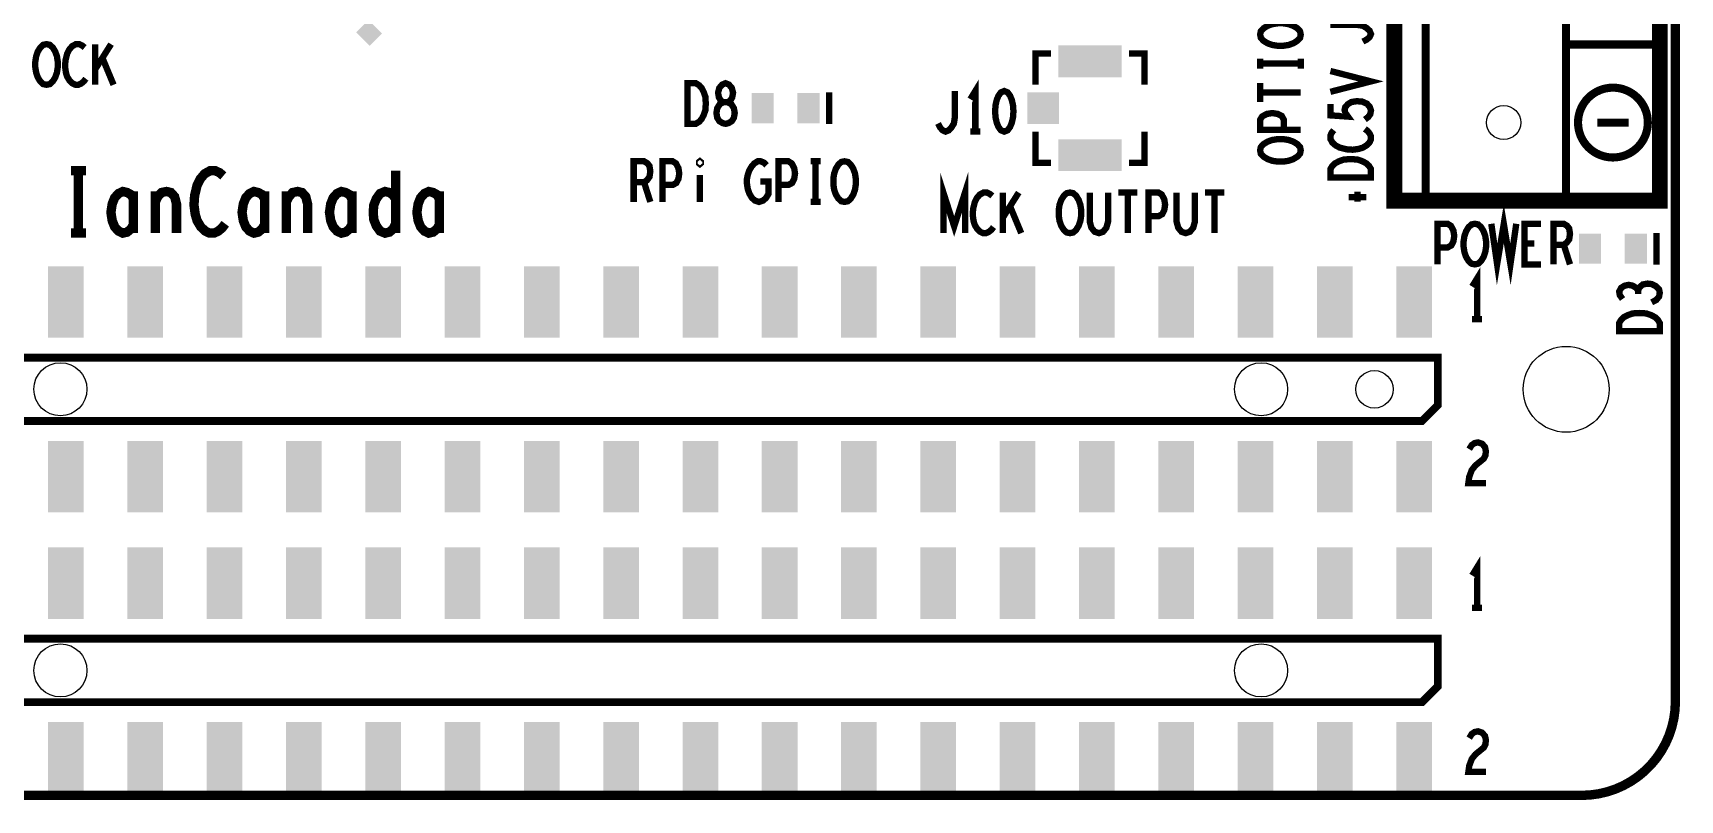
# Model space of a CAD drawing. Extents: x -6.5 to 85.2, y -0.2 to 65.7.
# Drawn here: x 32.4 to 85.2, y -0.2 to 24.4 of the extents above; entities that cross this region are included whole.
import ezdxf

# ---------------------------------------------------------------- set-up
doc = ezdxf.new("R2010")
doc.units = 0
doc.layers.get('0').update_dxf_attribs({"linetype": 'CONTINUOUS'})
for name, color, linetype in [('BOARD_ART', 7, 'CONTINUOUS'), ('PASTETOP_ART', 1, 'CONTINUOUS'), ('RECEIVERPIDDC-1-2_DRL', 3, 'CONTINUOUS'), ('SILK_TOP_ART', 14, 'CONTINUOUS')]:
    doc.layers.add(name, color=color, linetype=linetype)

# ---------------------------------------------------------------- blocks, each defined once
blk = doc.blocks.new('RECTANGLE_60')
blk.add_solid([(0.3556, 0.4826), (0.3556, -0.4826), (-0.3556, 0.4826), (-0.3556, -0.4826)])
blk = doc.blocks.new('RECTANGLE_14')
blk.add_solid([(0.5715, 1.143), (0.5715, -1.143), (-0.5715, 1.143), (-0.5715, -1.143)])
blk = doc.blocks.new('RECTANGLE_52')
blk.add_solid([(1.016, 0.508), (1.016, -0.508), (-1.016, 0.508), (-1.016, -0.508)])
blk = doc.blocks.new('CUSTOM_18')
for points in [[(-0.413092, 0.01796), (-0.01796, 0.413092), (0.377172, 0.01796), (-0.01796, 0.413092)], [(-0.377172, -0.01796), (-0.413092, 0.01796), (0.413092, -0.01796), (0.377172, 0.01796)], [(0.01796, -0.413092), (-0.377172, -0.01796), (0.01796, -0.413092), (0.413092, -0.01796)]]:
    blk.add_solid(points)
blk = doc.blocks.new('SQUARE_53')
blk.add_solid([(0.508, 0.508), (0.508, -0.508), (-0.508, 0.508), (-0.508, -0.508)])
blk = doc.blocks.new('ROUND_104')
blk.add_circle((0, 0), 0.546)
blk = doc.blocks.new('ROUND_16')
blk.add_circle((0, 0), 0.6)
blk = doc.blocks.new('ROUND_13')
blk.add_circle((0, 0), 0.85)
blk = doc.blocks.new('ROUND_4')
blk.add_circle((0, 0), 1.375)

msp = doc.modelspace()

# ---------------------------------------------------------------- linework, layer by layer
at = {"layer": 'BOARD_ART', "const_width": 0.3}
for points in [[(85, 13.75), (85, 16.25), (85, 51.75), (85, 55.25)], [(85, 14), (85, 9.75), (85, 3)], [(82, 0), (1, 0), (0, 1), (0, 9.75), (0, 13)]]:
    msp.add_lwpolyline(points, dxfattribs=at)
msp.add_lwpolyline([(82, 0, 0.4142136), (85, 3)], format="xyb", dxfattribs=at)
at = {"layer": 'SILK_TOP_ART'}
for points, const_width in [([(79.5, 29.0401), (75.9999, 29.0401), (75.9999, 19.0399), (84.5, 19.0399), (84.5, 29.0401), (79.5, 29.0401)], 0.508), ([(76.9999, 29.0401), (76.9999, 19.0399)], 0.2601), ([(77.5, 29.0401), (81.5, 29.0401), (81.5, 19.0399)], 0.2601), ([(73, 24.358), (72.9783, 24.2513), (72.8917, 24.158), (72.7617, 24.078), (72.61, 24.0247), (72.4367, 23.998), (72.2633, 23.998), (72.09, 24.0247), (71.9383, 24.078), (71.8083, 24.158), (71.7217, 24.2513), (71.7, 24.358), (71.7217, 24.4647), (71.8083, 24.558), (71.9383, 24.638), (72.09, 24.6913), (72.2633, 24.718), (72.4367, 24.718), (72.61, 24.6913), (72.7617, 24.638), (72.8917, 24.558), (72.9783, 24.4647), (73, 24.358)], 0.2032), ([(74.99, 24.1333), (75.12, 24.2), (75.2067, 24.28), (75.25, 24.3733), (75.2067, 24.48), (75.12, 24.56), (74.99, 24.64), (74.8167, 24.6667), (73.95, 24.6667)], 0.2032), ([(32.827, 22.75), (32.7203, 22.7717), (32.627, 22.8583), (32.547, 22.9883), (32.4937, 23.14), (32.467, 23.3133), (32.467, 23.4867), (32.4937, 23.66), (32.547, 23.8117), (32.627, 23.9417), (32.7203, 24.0283), (32.827, 24.05), (32.9337, 24.0283), (33.027, 23.9417), (33.107, 23.8117), (33.1603, 23.66), (33.187, 23.4867), (33.187, 23.3133), (33.1603, 23.14), (33.107, 22.9883), (33.027, 22.8583), (32.9337, 22.7717), (32.827, 22.75)], 0.2032), ([(34.0473, 23.9417), (33.9673, 24.0067), (33.874, 24.05), (33.7673, 24.05), (33.6473, 23.985), (33.554, 23.8767), (33.4873, 23.7467), (33.434, 23.53), (33.4207, 23.335), (33.4473, 23.14), (33.4873, 23.01), (33.5673, 22.88), (33.6607, 22.7933), (33.754, 22.75), (33.8473, 22.75), (33.9407, 22.7933), (34.0207, 22.8583), (34.0873, 22.945)], 0.2032), ([(34.3877, 22.75), (34.3877, 24.05)], 0.2032), ([(34.8943, 24.05), (34.3877, 23.2483)], 0.2032), ([(64.5, 22.75), (64.5, 23.75), (65, 23.75)], 0.2032), ([(68, 22.75), (68, 23.75), (67.5, 23.75)], 0.2032), ([(84.5, 24.0399), (81.5, 24.0399)], 0.2601), ([(34.9743, 22.75), (34.6143, 23.6166)], 0.2032), ([(71.7, 23.271), (71.7, 23.591)], 0.2032), ([(71.7, 23.431), (73, 23.431)], 0.2032), ([(73, 23.271), (73, 23.591)], 0.2032), ([(73.95, 22.5247), (75.25, 22.858), (73.95, 23.1913)], 0.2032), ([(53.3567, 21.5), (53.3567, 22.8), (53.6233, 22.8), (53.73, 22.735), (53.81, 22.6483), (53.8767, 22.5184), (53.93, 22.3666), (53.9433, 22.15), (53.93, 21.9333), (53.8767, 21.7816), (53.81, 21.6516), (53.73, 21.565), (53.6233, 21.5), (53.3567, 21.5)], 0.2032), ([(54.577, 21.5), (54.6703, 21.5217), (54.777, 21.5866), (54.8437, 21.695), (54.8703, 21.8467), (54.8437, 21.9983), (54.7637, 22.1283), (54.6437, 22.1933), (54.5103, 22.1933), (54.4303, 22.2367), (54.3637, 22.345), (54.337, 22.4967), (54.377, 22.6483), (54.4703, 22.7567), (54.577, 22.8), (54.6837, 22.7567), (54.777, 22.6483), (54.817, 22.4967), (54.7903, 22.345), (54.7237, 22.2367), (54.6437, 22.1933), (54.5103, 22.1933), (54.3903, 22.1283), (54.3103, 21.9983), (54.2837, 21.8467), (54.3103, 21.695), (54.377, 21.5866), (54.4837, 21.5217), (54.577, 21.5)], 0.2032), ([(62.577, 21.25), (62.577, 22.55), (62.417, 22.29)], 0.2032), ([(71.7, 22.1973), (71.7, 22.8107)], 0.2032), ([(57.897, 22.508), (57.897, 21.492)], 0.2032), ([(61.3833, 21.51), (61.45, 21.38), (61.53, 21.2933), (61.6233, 21.25), (61.73, 21.2933), (61.81, 21.38), (61.89, 21.51), (61.9167, 21.6833), (61.9167, 22.55)], 0.2032), ([(63.504, 22.55), (63.3973, 22.5067), (63.3173, 22.3983), (63.264, 22.2684), (63.224, 22.095), (63.2107, 21.9), (63.224, 21.705), (63.264, 21.5316), (63.3173, 21.4016), (63.3973, 21.2933), (63.504, 21.25), (63.6107, 21.2933), (63.6907, 21.4016), (63.744, 21.5316), (63.784, 21.705), (63.7973, 21.9), (63.784, 22.095), (63.744, 22.2684), (63.6907, 22.3983), (63.6107, 22.5067), (63.504, 22.55)], 0.2032), ([(71.7, 22.504), (73, 22.504)], 0.2032), ([(75.055, 21.6377), (75.1634, 21.7177), (75.2283, 21.811), (75.25, 21.931), (75.2067, 22.051), (75.12, 22.1443), (74.9684, 22.211), (74.795, 22.2243), (74.6217, 22.1977), (74.5133, 22.131), (74.4267, 22.0377), (74.405, 21.9443), (74.4267, 21.851), (74.5133, 21.731), (73.95, 21.771), (73.95, 22.131)], 0.2032), ([(73, 21.3103), (71.7, 21.3103), (71.7, 21.6303), (71.765, 21.737), (71.9167, 21.817), (72.09, 21.8437), (72.2633, 21.817), (72.3933, 21.7503), (72.4584, 21.6303), (72.4584, 21.3103)], 0.2032), ([(83.5, 21.54), (82.5, 21.54)], 0.2601), ([(62.417, 21.25), (62.737, 21.25)], 0.2032), ([(64.5, 21.25), (64.5, 20.25), (65, 20.25)], 0.2032), ([(68, 21.25), (68, 20.25), (67.5, 20.25)], 0.2032), ([(73, 20.65), (72.9783, 20.5433), (72.8917, 20.45), (72.7617, 20.37), (72.61, 20.3167), (72.4367, 20.29), (72.2633, 20.29), (72.09, 20.3167), (71.9383, 20.37), (71.8083, 20.45), (71.7217, 20.5433), (71.7, 20.65), (71.7217, 20.7567), (71.8083, 20.85), (71.9383, 20.93), (72.09, 20.9833), (72.2633, 21.01), (72.4367, 21.01), (72.61, 20.9833), (72.7617, 20.93), (72.8917, 20.85), (72.9783, 20.7567), (73, 20.65)], 0.2032), ([(74.0583, 21.2973), (73.9933, 21.2173), (73.95, 21.124), (73.95, 21.0173), (74.015, 20.8973), (74.1233, 20.804), (74.2533, 20.7373), (74.47, 20.684), (74.665, 20.6707), (74.86, 20.6973), (74.99, 20.7373), (75.12, 20.8173), (75.2067, 20.9107), (75.25, 21.004), (75.25, 21.0973), (75.2067, 21.1907), (75.1417, 21.2707), (75.055, 21.3373)], 0.2032), ([(33.61, 20), (34.09, 20)], 0.3), ([(33.85, 20), (33.85, 18)], 0.3), ([(38.49, 19.8333), (38.37, 19.9333), (38.23, 20), (38.07, 20), (37.89, 19.9), (37.75, 19.7333), (37.65, 19.5333), (37.57, 19.2), (37.55, 18.9), (37.59, 18.6), (37.65, 18.4), (37.77, 18.2), (37.91, 18.0667), (38.05, 18), (38.19, 18), (38.33, 18.0667), (38.45, 18.1666), (38.55, 18.2999)], 0.3), ([(44.01, 20), (44.01, 18)], 0.3), ([(51.6333, 19), (51.6333, 20.3), (51.9667, 20.3), (52.0733, 20.235), (52.14, 20.1483), (52.1667, 19.975), (52.14, 19.8017), (52.06, 19.6933), (51.9667, 19.6283), (51.6333, 19.6283)], 0.2032), ([(52.5603, 19), (52.5603, 20.3), (52.8803, 20.3), (52.987, 20.235), (53.067, 20.0833), (53.0937, 19.91), (53.067, 19.7367), (53.0003, 19.6067), (52.8803, 19.5416), (52.5603, 19.5416)], 0.2032), ([(53.754, 20.2133), (53.7273, 20.235), (53.7273, 20.2783), (53.754, 20.3), (53.7807, 20.2783), (53.7807, 20.235), (53.754, 20.2133)], 0.2032), ([(55.688, 19.65), (55.9547, 19.65), (55.9547, 19.26), (55.8747, 19.13), (55.7813, 19.0433), (55.648, 19), (55.5147, 19.0433), (55.4213, 19.13), (55.3413, 19.26), (55.288, 19.4117), (55.2613, 19.585), (55.2613, 19.7367), (55.288, 19.8666), (55.3413, 20.0184), (55.4213, 20.1483), (55.5013, 20.235), (55.608, 20.3), (55.7013, 20.3), (55.808, 20.2567), (55.888, 20.17)], 0.2032), ([(56.2683, 19), (56.2683, 20.3), (56.5883, 20.3), (56.695, 20.235), (56.775, 20.0833), (56.8017, 19.91), (56.775, 19.7367), (56.7083, 19.6067), (56.5883, 19.5416), (56.2683, 19.5416)], 0.2032), ([(57.302, 20.3), (57.622, 20.3)], 0.2032), ([(57.462, 20.3), (57.462, 19)], 0.2032), ([(58.389, 19), (58.2823, 19.0217), (58.189, 19.1083), (58.109, 19.2383), (58.0557, 19.39), (58.029, 19.5633), (58.029, 19.7367), (58.0557, 19.91), (58.109, 20.0617), (58.189, 20.1917), (58.2823, 20.2783), (58.389, 20.3), (58.4957, 20.2783), (58.589, 20.1917), (58.669, 20.0617), (58.7223, 19.91), (58.749, 19.7367), (58.749, 19.5633), (58.7223, 19.39), (58.669, 19.2383), (58.589, 19.1083), (58.4957, 19.0217), (58.389, 19)], 0.2032), ([(75.25, 19.7837), (73.95, 19.7837), (73.95, 20.0503), (74.015, 20.157), (74.1017, 20.237), (74.2316, 20.3037), (74.3834, 20.357), (74.6, 20.3703), (74.8167, 20.357), (74.9684, 20.3037), (75.0984, 20.237), (75.185, 20.157), (75.25, 20.0503), (75.25, 19.7837)], 0.2032), ([(51.9667, 19.6283), (52.1667, 19)], 0.2032), ([(53.754, 19.8666), (53.754, 19)], 0.2032), ([(61.5533, 18), (61.5533, 19.3), (61.9, 18.2167), (62.2467, 19.3), (62.2467, 18)], 0.2032), ([(35.61, 19.1), (35.53, 19.2333), (35.41, 19.3), (35.27, 19.3333), (35.13, 19.2666), (35.01, 19.1333), (34.93, 18.9333), (34.89, 18.6666), (34.93, 18.4), (35.01, 18.2), (35.13, 18.0667), (35.27, 18), (35.41, 18.0333), (35.53, 18.1333), (35.61, 18.2666)], 0.3), ([(35.61, 18), (35.61, 19.3333)], 0.3), ([(36.31, 19), (36.39, 19.1667), (36.51, 19.3), (36.67, 19.3333), (36.81, 19.3), (36.93, 19.1667), (36.99, 18.9333), (36.99, 18)], 0.3), ([(36.31, 18), (36.31, 19.3333)], 0.3), ([(39.81, 19.1), (39.73, 19.2333), (39.61, 19.3), (39.47, 19.3333), (39.33, 19.2666), (39.21, 19.1333), (39.13, 18.9333), (39.09, 18.6666), (39.13, 18.4), (39.21, 18.2), (39.33, 18.0667), (39.47, 18), (39.61, 18.0333), (39.73, 18.1333), (39.81, 18.2666)], 0.3), ([(39.81, 18), (39.81, 19.3333)], 0.3), ([(40.51, 19), (40.59, 19.1667), (40.71, 19.3), (40.87, 19.3333), (41.01, 19.3), (41.13, 19.1667), (41.19, 18.9333), (41.19, 18)], 0.3), ([(40.51, 18), (40.51, 19.3333)], 0.3), ([(42.61, 19.1), (42.53, 19.2333), (42.41, 19.3), (42.27, 19.3333), (42.13, 19.2666), (42.01, 19.1333), (41.93, 18.9333), (41.89, 18.6666), (41.93, 18.4), (42.01, 18.2), (42.13, 18.0667), (42.27, 18), (42.41, 18.0333), (42.53, 18.1333), (42.61, 18.2666)], 0.3), ([(42.61, 18), (42.61, 19.3333)], 0.3), ([(44.01, 18.2999), (43.93, 18.1333), (43.81, 18.0333), (43.67, 18), (43.51, 18.0667), (43.39, 18.2333), (43.31, 18.4333), (43.29, 18.6666), (43.31, 18.9), (43.39, 19.1), (43.51, 19.2666), (43.67, 19.3333), (43.81, 19.3), (43.91, 19.2333), (44.01, 19.1)], 0.3), ([(45.41, 19.1), (45.33, 19.2333), (45.21, 19.3), (45.07, 19.3333), (44.93, 19.2666), (44.81, 19.1333), (44.73, 18.9333), (44.69, 18.6666), (44.73, 18.4), (44.81, 18.2), (44.93, 18.0667), (45.07, 18), (45.21, 18.0333), (45.33, 18.1333), (45.41, 18.2666)], 0.3), ([(45.41, 18), (45.41, 19.3333)], 0.3), ([(57.302, 19), (57.622, 19)], 0.2032), ([(63.1203, 19.1917), (63.0403, 19.2567), (62.947, 19.3), (62.8403, 19.3), (62.7203, 19.235), (62.627, 19.1267), (62.5603, 18.9967), (62.507, 18.78), (62.4937, 18.585), (62.5203, 18.39), (62.5603, 18.26), (62.6403, 18.13), (62.7337, 18.0433), (62.827, 18), (62.9203, 18), (63.0137, 18.0433), (63.0937, 18.1083), (63.1603, 18.195)], 0.2032), ([(63.4607, 18), (63.4607, 19.3)], 0.2032), ([(63.9673, 19.3), (63.4607, 18.4983)], 0.2032), ([(65.608, 18), (65.5013, 18.0217), (65.408, 18.1083), (65.328, 18.2383), (65.2747, 18.39), (65.248, 18.5633), (65.248, 18.7367), (65.2747, 18.91), (65.328, 19.0617), (65.408, 19.1917), (65.5013, 19.2783), (65.608, 19.3), (65.7147, 19.2783), (65.808, 19.1917), (65.888, 19.0617), (65.9413, 18.91), (65.968, 18.7367), (65.968, 18.5633), (65.9413, 18.39), (65.888, 18.2383), (65.808, 18.1083), (65.7147, 18.0217), (65.608, 18)], 0.2032), ([(66.2417, 19.3), (66.2417, 18.3683), (66.295, 18.1733), (66.4017, 18.0433), (66.535, 18), (66.6683, 18.0433), (66.775, 18.1733), (66.8283, 18.3683), (66.8283, 19.3)], 0.2032), ([(67.1553, 19.3), (67.7687, 19.3)], 0.2032), ([(67.462, 19.3), (67.462, 18)], 0.2032), ([(68.1223, 18), (68.1223, 19.3), (68.4423, 19.3), (68.549, 19.235), (68.629, 19.0833), (68.6557, 18.91), (68.629, 18.7367), (68.5623, 18.6067), (68.4423, 18.5416), (68.1223, 18.5416)], 0.2032), ([(69.0227, 19.3), (69.0227, 18.3683), (69.076, 18.1733), (69.1827, 18.0433), (69.316, 18), (69.4493, 18.0433), (69.556, 18.1733), (69.6093, 18.3683), (69.6093, 19.3)], 0.2032), ([(69.9363, 19.3), (70.5497, 19.3)], 0.2032), ([(70.243, 19.3), (70.243, 18)], 0.2032), ([(74.535, 19.15), (75.0984, 19.15)], 0.2032), ([(74.8167, 19.0033), (74.8167, 19.3233)], 0.2032), ([(64.0473, 18), (63.6873, 18.8666)], 0.2032), ([(79.104, 18.3), (79.2907, 17), (79.504, 18.3), (79.7173, 17), (79.904, 18.3)], 0.2032), ([(33.61, 18), (34.09, 18)], 0.3), ([(77.3833, 17), (77.3833, 18.3), (77.7033, 18.3), (77.81, 18.235), (77.89, 18.0833), (77.9167, 17.91), (77.89, 17.7367), (77.8233, 17.6067), (77.7033, 17.5416), (77.3833, 17.5416)], 0.2032), ([(78.577, 17), (78.4703, 17.0217), (78.377, 17.1083), (78.297, 17.2383), (78.2437, 17.39), (78.217, 17.5633), (78.217, 17.7367), (78.2437, 17.91), (78.297, 18.0617), (78.377, 18.1917), (78.4703, 18.2783), (78.577, 18.3), (78.6837, 18.2783), (78.777, 18.1917), (78.857, 18.0617), (78.9103, 17.91), (78.937, 17.7367), (78.937, 17.5633), (78.9103, 17.39), (78.857, 17.2383), (78.777, 17.1083), (78.6837, 17.0217), (78.577, 17)], 0.2032), ([(80.6977, 17), (80.1643, 17), (80.1643, 18.3), (80.6977, 18.3)], 0.2032), ([(81.0913, 17), (81.0913, 18.3), (81.4247, 18.3), (81.5313, 18.235), (81.598, 18.1483), (81.6247, 17.975), (81.598, 17.8017), (81.518, 17.6933), (81.4247, 17.6283), (81.0913, 17.6283)], 0.2032), ([(84.397, 18.008), (84.397, 16.992)], 0.2032), ([(80.4843, 17.6717), (80.1643, 17.6717)], 0.2032), ([(81.4247, 17.6283), (81.6247, 17)], 0.2032), ([(78.65, 15.25), (78.65, 16.55), (78.49, 16.29)], 0.2032), ([(83.8067, 16.1703), (83.7417, 16.2503), (83.6334, 16.317), (83.5033, 16.3437), (83.3733, 16.317), (83.265, 16.2503), (83.2, 16.1303), (83.2217, 16.0103), (83.3083, 15.8903)], 0.2032), ([(84.24, 15.7837), (84.3917, 15.8637), (84.4783, 15.9703), (84.5, 16.0903), (84.4783, 16.197), (84.37, 16.3037), (84.24, 16.3703), (84.11, 16.3837), (83.9584, 16.357), (83.85, 16.2637), (83.8067, 16.1703), (83.8067, 16.0503)], 0.2032), ([(78.49, 15.25), (78.81, 15.25)], 0.2032), ([(84.5, 14.8567), (83.2, 14.8567), (83.2, 15.1233), (83.265, 15.23), (83.3517, 15.31), (83.4816, 15.3767), (83.6334, 15.43), (83.85, 15.4433), (84.0667, 15.43), (84.2184, 15.3767), (84.3484, 15.31), (84.435, 15.23), (84.5, 15.1233), (84.5, 14.8567)], 0.2032), ([(27.608, 14.016), (27.608, 11.984), (76.884, 11.984), (77.392, 12.492), (77.392, 14.016), (27.608, 14.016)], 0.254), ([(78.3967, 11.0833), (78.4767, 11.2133), (78.57, 11.2783), (78.6767, 11.3), (78.81, 11.2567), (78.9033, 11.1483), (78.93, 11.0184), (78.9167, 10.8883), (78.8633, 10.78), (78.5967, 10.5633), (78.4767, 10.4117), (78.3967, 10.195), (78.37, 10), (78.93, 10)], 0.2032), ([(78.65, 6), (78.65, 7.3), (78.49, 7.04)], 0.2032), ([(78.49, 6), (78.81, 6)], 0.2032), ([(27.608, 5.016), (27.608, 2.984), (76.884, 2.984), (77.392, 3.492), (77.392, 5.016), (27.608, 5.016)], 0.254), ([(78.3967, 1.8333), (78.4767, 1.9633), (78.57, 2.0283), (78.6767, 2.05), (78.81, 2.0067), (78.9033, 1.8983), (78.93, 1.7684), (78.9167, 1.6383), (78.8633, 1.53), (78.5967, 1.3133), (78.4767, 1.1617), (78.3967, 0.945), (78.37, 0.75), (78.93, 0.75)], 0.2032)]:
    msp.add_lwpolyline(points, dxfattribs=dict(at, const_width=const_width))
at = {"layer": 'SILK_TOP_ART', "const_width": 0.2601}
msp.add_lwpolyline([(81.8821, 21.54, 1), (84.1181, 21.54, 1)], format="xyb", close=True, dxfattribs=at)

# ---------------------------------------------------------------- block references
at = {"layer": 'PASTETOP_ART'}
for name, p in [('CUSTOM_18', (43.1606, 24.4106)), ('RECTANGLE_52', (66.25, 23.5)), ('RECTANGLE_60', (55.7634, 22)), ('RECTANGLE_60', (57.2366, 22)), ('SQUARE_53', (64.75, 22)), ('RECTANGLE_52', (66.25, 20.5)), ('RECTANGLE_60', (82.2634, 17.5)), ('RECTANGLE_60', (83.7366, 17.5)), ('RECTANGLE_14', (33.45, 15.794)), ('RECTANGLE_14', (35.99, 15.794)), ('RECTANGLE_14', (38.53, 15.794)), ('RECTANGLE_14', (41.07, 15.794)), ('RECTANGLE_14', (43.61, 15.794)), ('RECTANGLE_14', (46.15, 15.794)), ('RECTANGLE_14', (48.69, 15.794)), ('RECTANGLE_14', (51.23, 15.794)), ('RECTANGLE_14', (53.77, 15.794)), ('RECTANGLE_14', (56.31, 15.794)), ('RECTANGLE_14', (58.85, 15.794)), ('RECTANGLE_14', (61.39, 15.794)), ('RECTANGLE_14', (63.93, 15.794)), ('RECTANGLE_14', (66.47, 15.794)), ('RECTANGLE_14', (69.01, 15.794)), ('RECTANGLE_14', (71.55, 15.794)), ('RECTANGLE_14', (74.09, 15.794)), ('RECTANGLE_14', (76.63, 15.794)), ('RECTANGLE_14', (33.45, 10.206)), ('RECTANGLE_14', (35.99, 10.206)), ('RECTANGLE_14', (38.53, 10.206)), ('RECTANGLE_14', (41.07, 10.206)), ('RECTANGLE_14', (43.61, 10.206)), ('RECTANGLE_14', (46.15, 10.206)), ('RECTANGLE_14', (48.69, 10.206)), ('RECTANGLE_14', (51.23, 10.206)), ('RECTANGLE_14', (53.77, 10.206)), ('RECTANGLE_14', (56.31, 10.206)), ('RECTANGLE_14', (58.85, 10.206)), ('RECTANGLE_14', (61.39, 10.206)), ('RECTANGLE_14', (63.93, 10.206)), ('RECTANGLE_14', (66.47, 10.206)), ('RECTANGLE_14', (69.01, 10.206)), ('RECTANGLE_14', (71.55, 10.206)), ('RECTANGLE_14', (74.09, 10.206)), ('RECTANGLE_14', (76.63, 10.206)), ('RECTANGLE_14', (33.45, 6.794)), ('RECTANGLE_14', (35.99, 6.794)), ('RECTANGLE_14', (38.53, 6.794)), ('RECTANGLE_14', (41.07, 6.794)), ('RECTANGLE_14', (43.61, 6.794)), ('RECTANGLE_14', (46.15, 6.794)), ('RECTANGLE_14', (48.69, 6.794)), ('RECTANGLE_14', (51.23, 6.794)), ('RECTANGLE_14', (53.77, 6.794)), ('RECTANGLE_14', (56.31, 6.794)), ('RECTANGLE_14', (58.85, 6.794)), ('RECTANGLE_14', (61.39, 6.794)), ('RECTANGLE_14', (63.93, 6.794)), ('RECTANGLE_14', (66.47, 6.794)), ('RECTANGLE_14', (69.01, 6.794)), ('RECTANGLE_14', (71.55, 6.794)), ('RECTANGLE_14', (74.09, 6.794)), ('RECTANGLE_14', (76.63, 6.794)), ('RECTANGLE_14', (33.45, 1.206)), ('RECTANGLE_14', (35.99, 1.206)), ('RECTANGLE_14', (38.53, 1.206)), ('RECTANGLE_14', (41.07, 1.206)), ('RECTANGLE_14', (43.61, 1.206)), ('RECTANGLE_14', (46.15, 1.206)), ('RECTANGLE_14', (48.69, 1.206)), ('RECTANGLE_14', (51.23, 1.206)), ('RECTANGLE_14', (53.77, 1.206)), ('RECTANGLE_14', (56.31, 1.206)), ('RECTANGLE_14', (58.85, 1.206)), ('RECTANGLE_14', (61.39, 1.206)), ('RECTANGLE_14', (63.93, 1.206)), ('RECTANGLE_14', (66.47, 1.206)), ('RECTANGLE_14', (69.01, 1.206)), ('RECTANGLE_14', (71.55, 1.206)), ('RECTANGLE_14', (74.09, 1.206)), ('RECTANGLE_14', (76.63, 1.206))]:
    msp.add_blockref(name, p, dxfattribs=at)
at = {"layer": 'RECEIVERPIDDC-1-2_DRL'}
for name, p in [('ROUND_104', (79.5, 21.54)), ('ROUND_4', (81.5, 13)), ('ROUND_13', (33.27, 13)), ('ROUND_13', (71.73, 13)), ('ROUND_16', (75.36, 13)), ('ROUND_13', (33.27, 4)), ('ROUND_13', (71.73, 4))]:
    msp.add_blockref(name, p, dxfattribs=at)

doc.saveas('drawing.dxf')
